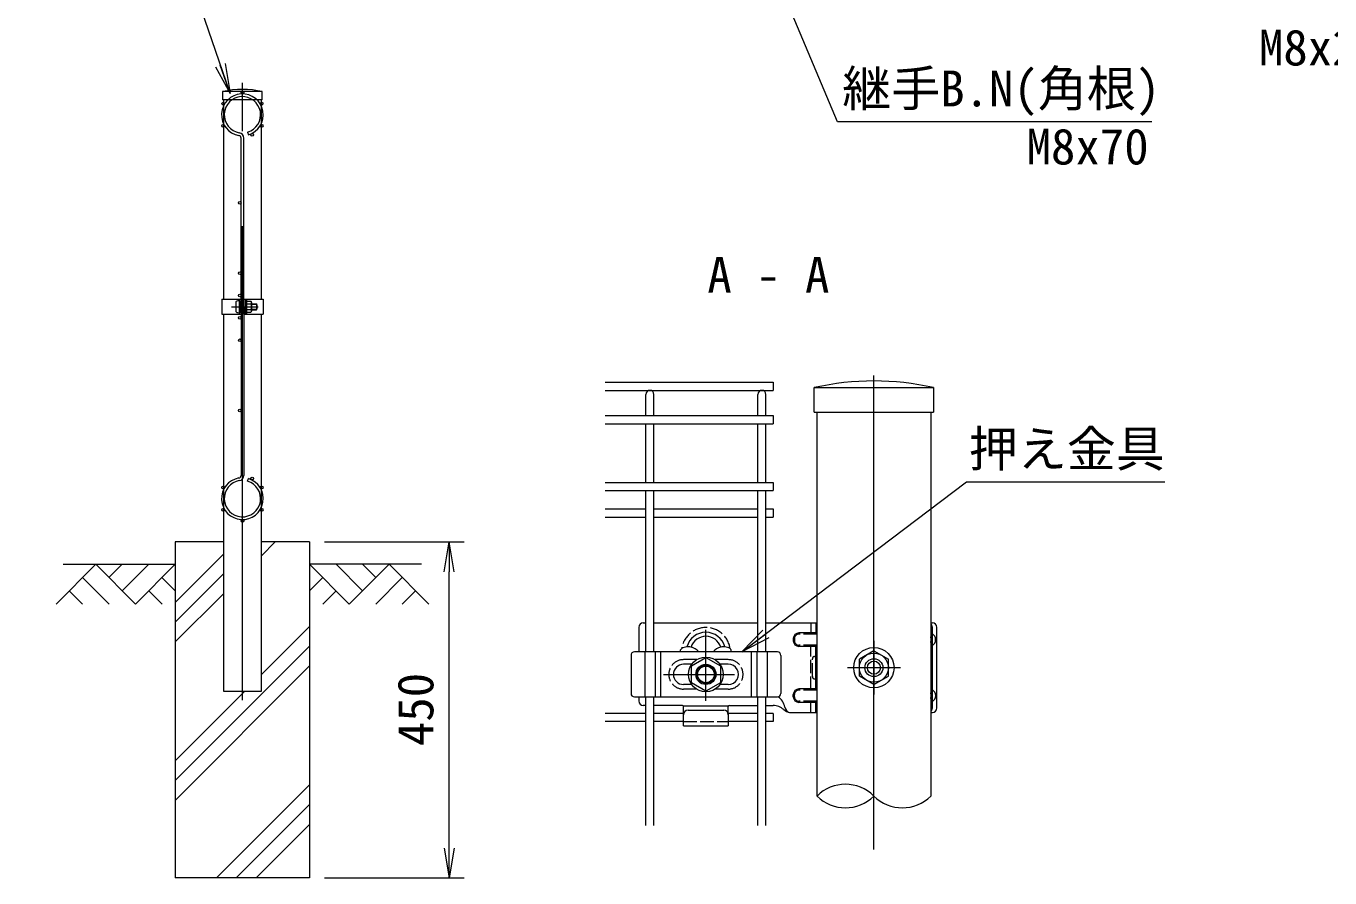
# Model space of a CAD drawing. Units: millimetres, scale not verified. Extents: x -4200 to 4200, y -2970 to 2970.
# Drawn here: x -593 to 1153, y -356 to 785 of the extents above; entities that cross this region are included whole.
import ezdxf
from ezdxf.enums import TextEntityAlignment as Align

# ---------------------------------------------------------------- set-up
doc = ezdxf.new("R2010")
doc.units = ezdxf.units.MM
doc.header["$LTSCALE"] = 20
doc.linetypes.add('DASHED', pattern=[7.5, 6, -1.5])
doc.linetypes.add('USER1', pattern=[50.8, 31.75, -6.35, 6.35, -6.35])
for name, color, linetype, lineweight in [('0-0_D-TTL-TXT', 7, 'Continuous', 18), ('0-1_D-STR1', 1, 'Continuous', 18), ('0-2_D-BMK', 2, 'USER1', 13), ('0-3_D-STR-DIM', 7, 'Continuous', 9), ('0-4_D-STR2', 7, 'Continuous', 9), ('0-5_D-BGD', 7, 'Continuous', 9), ('0-6_D-STR4', 7, 'Continuous', 9), ('0-7_D-DCR-HCH', 7, 'Continuous', 9), ('0-8_D-STR3', 3, 'Continuous', 13), ('0-9_D-STR-TXT', 7, 'Continuous', 9), ('0-C_0', 7, 'Continuous', 9)]:
    doc.layers.add(name, color=color, linetype=linetype, lineweight=lineweight)
doc.styles.add('ＭＳ ゴシック', font='')
doc.styles.get('ＭＳ ゴシック').set_extended_font_data('MS Gothic')

# ---------------------------------------------------------------- blocks, each defined once
blk = doc.blocks.new('U36')
at = {"layer": '0-2_D-BMK'}
for p, q in [((-1500, -295.8), (-1500, 426)), ((0, 240), (0, -240)), ((236.5, 0), (-236.5, 0)), ((-1880, -60), (-1120, -60))]:
    blk.add_line(p, q, dxfattribs=at)
at = {"layer": '0-8_D-STR3'}
for p, q in [((-2100, 360), (-2100, 140)), ((-2060, 400), (-2036, 400)), ((-1964, 400), (-1036, 400)), ((-964, 400), (-508, 400)), ((-517.5, 400), (-517.5, 310)), ((508, 400), (522.4, 400)), ((522.4, -360), (522.4, 360)), ((561.1, -360), (561.1, 360)), ((-720, 260), (-720, 240)), ((-508, 310), (-670.1, 310)), ((510.5, 260), (510.5, 240)), ((-861, 140), (-2139, 140)), ((-2045.5, 140), (-2045.5, -260)), ((-1954, 140), (-1954, -260)), ((-1905, 140), (-1905, -260)), ((-1726, 140), (-1726, 160)), ((-1274, 140), (-1274, 160)), ((-1095, 140), (-1095, -260)), ((-1046, 140), (-1046, -260)), ((-954.5, 140), (-954.5, -260)), ((-508, 190), (-670.1, 190)), ((-517.5, -190), (-517.5, 190)), ((0, 150), (-130, 74.9)), ((0, 150), (130, 74.9)), ((-2169, 110), (-2169, -230)), ((-1626.2, 30), (-1700, 30)), ((-1300, 30), (-1373.8, 30)), ((-831, 110), (-831, -230)), ((-517.5, 100), (-508, 100)), ((-510.1, -80), (-510.1, 80)), ((-130, -74.9), (-130, 74.9)), ((130, -74.9), (130, 74.9)), ((-517.5, -100), (-508, -100)), ((0, -150), (-130, -74.9)), ((0, -150), (130, -74.9)), ((-1626.2, -150), (-1700, -150)), ((-1300, -150), (-1373.8, -150)), ((-508, -190), (-670.1, -190)), ((-2139, -260), (-861, -260)), ((-2100, -260), (-2100, -297.3)), ((-2036, -337.3), (-2060, -337.3)), ((-1710, -337.3), (-1964, -337.3)), ((-1700, -340), (-1300, -340)), ((-1700, -416.4), (-1700, -347.3)), ((-1300, -416.4), (-1300, -347.3)), ((-1290, -337.3), (-1036, -337.3)), ((-964, -337.3), (-900, -337.3)), ((-720, -260), (-720, -240)), ((-508, -310), (-670.1, -310)), ((-517.5, -400), (-517.5, -310)), ((510.5, -260), (510.5, -240)), ((-1700, -520), (-1700, -416.4)), ((-1660, -380), (-1340, -380)), ((-1300, -416.4), (-1300, -520)), ((-752.3, -400), (-508, -400)), ((508, -400), (522.4, -400)), ((-1700, -520), (-1300, -520))]:
    blk.add_line(p, q, dxfattribs=at)
at = {"layer": '0-8_D-STR3', "linetype": 'DASHED'}
for p, q in [((-563.5, 400), (-563.5, 300)), ((-710, 260), (-710, 240)), ((-508, 300), (-670.1, 300)), ((509.5, 300), (508, 300)), ((549.5, 240), (549.5, 260)), ((-508, 200), (-670.1, 200)), ((-563.5, -200), (-563.5, 200)), ((509.5, 200), (508, 200)), ((-1582, 71.5), (-1700, 71.5)), ((-1300, 71.5), (-1418, 71.5)), ((-549.5, -80), (-549.5, 80)), ((-529.5, 100), (-517.5, 100)), ((521.8, -80), (521.8, 80)), ((-529.5, -100), (-517.5, -100)), ((-1582, -191.5), (-1700, -191.5)), ((-1300, -191.5), (-1418, -191.5)), ((-508, -200), (-670.1, -200)), ((509.5, -200), (508, -200)), ((-710, -260), (-710, -240)), ((-508, -300), (-670.1, -300)), ((-563.5, -400), (-563.5, -300)), ((509.5, -300), (508, -300)), ((549.5, -240), (549.5, -260)), ((-1700, -480), (-1300, -480))]:
    blk.add_line(p, q, dxfattribs=at)
at = {"layer": '0-8_D-STR3'}
blk.add_lwpolyline([(-1370, -135.1), (-1500, -210.1), (-1630, -135.1), (-1630, 15.1), (-1500, 90.1), (-1370, 15.1)], close=True, dxfattribs=at)
for centre, radius in [((0, 0), 180), ((0, 0), 130), ((-1500, -60), 155), ((-1500, -60), 90), ((-1500, -60), 80), ((-1500, -60), 74), ((0, 0), 80), ((0, 0), 58.4)]:
    blk.add_circle(centre, radius, dxfattribs=at)
for centre, radius, start, end in [((-2060, 360), 40, 90, 180), ((482.4, 360), 40, 0, 50.24468), ((521.1, 360), 40, 0, 88.20323), ((-1500, 140), 176, 90, 164.83919), ((-1500, 140), 140, 90, 161.88318), ((-1500, 140), 176, 15.16081, 90), ((-1500, 140), 140, 18.11682, 90), ((-670, 260), 50, 90.13848, 180), ((-670, 240), 50, 180, 269.92922), ((460.5, 260), 50, 0, 18.35615), ((460.5, 240), 50, 341.64385, 0), ((-2139, 110), 30, 90, 180), ((-1735.1, 177.8), 20, 297.00649, 344.38101), ((-1659.5, 66.5), 120, 94.96654, 117.99904), ((-1659.5, 66.5), 120, 77.27818, 94.96654), ((-1659.5, 66.5), 120, 37.78277, 77.27818), ((-1340.5, 66.5), 120, 102.72182, 142.21723), ((-1340.5, 66.5), 120, 85.03346, 102.72182), ((-1340.5, 66.5), 120, 62.00096, 85.03346), ((-1264.9, 177.8), 20, 195.61899, 242.99351), ((-861, 110), 30, 0, 90), ((-1700, -60), 90, 90, 180), ((-1670, -32), 70, 54.69388, 62.36991), ((-1670, -32), 70, 54.69388, 62.36991), ((-1330, -32), 70, 117.63009, 125.30612), ((-1330, -32), 70, 117.63009, 125.30612), ((-1300, -60), 90, 269.99997, 90), ((-490.1, 80), 20, 153.31375, 180), ((-1700, -60), 90, 180, 270), ((-490.1, -80), 20, 180, 206.68625), ((-2139, -230), 30, 180, 270), ((-861, -230), 30, 270, 360), ((-670, -240), 50, 90.07078, 180), ((460.5, -240), 50, 0, 18.35615), ((-2060, -297.3), 40, 180, 270), ((-1710, -347.3), 10, 0, 90), ((-1290, -347.3), 10, 90, 180), ((-900.1, -477.3), 140, 47.19871, 89.95462), ((-934.3, -375), 140, 9.51023, 55.63601), ((-670, -260), 50, 180, 269.86152), ((460.5, -260), 50, 341.64385, 0), ((-1660, -420), 40, 90, 180), ((-1340, -420), 40, 0, 90), ((-737, -301.2), 100, 227.19871, 261.22936), ((-737, -342), 60, 189.51019, 255.27781), ((482.4, -360), 40, 309.75532, 0), ((521.1, -360), 40, 271.79677, 0)]:
    blk.add_arc(centre, radius, start, end, dxfattribs=at)
at = {"layer": '0-8_D-STR3', "linetype": 'DASHED'}
for centre, radius, start, end in [((-1500, 140), 218.2, 90, 171.45333), ((-1500, 140), 218.2, 8.54667, 90), ((-670, 260), 40, 90.15483, 180), ((-670, 240), 40, 180, 269.92087), ((509.5, 260), 40, 0, 90), ((509.5, 240), 40, 270, 0), ((-1700, -60), 131.5, 90, 270), ((-1300, -60), 131.5, 270, 90), ((-529.5, 80), 20, 90, 180), ((501.8, 80), 20, 0, 71.99643), ((-529.5, -80), 20, 180, 270), ((501.8, -80), 20, 288.00357, 0), ((-670, -240), 40, 90.07913, 180), ((509.5, -240), 40, 0, 90), ((-670, -260), 40, 180, 269.84517), ((509.5, -260), 40, 270, 0)]:
    blk.add_arc(centre, radius, start, end, dxfattribs=at)
blk = doc.blocks.new('_Open')
at = {"layer": '0-C_0'}
blk.add_line((-20, 3.33), (0, 0), dxfattribs=at)
blk.add_lwpolyline([(-20, -3.33), (0, 0), (-20, 0)], dxfattribs=at)

msp = doc.modelspace()

# ---------------------------------------------------------------- linework, layer by layer
at = {"layer": '0-1_D-STR1'}
for p, q in [((-276.87, 696.98), (-330.07, 696.98)), ((-330.07, 696.98), (-330.07, 685.98)), ((-276.87, 685.98), (-330.07, 685.98)), ((-328.87, 685.98), (-328.87, 418.98)), ((-278.07, 418.98), (-278.07, 685.98)), ((-276.87, 685.98), (-276.87, 696.98)), ((-328.87, 398.98), (-328.87, -106.02)), ((-278.07, -106.02), (-278.07, 398.98)), ((462.59, 300.55), (622.19, 300.55)), ((462.59, 267.55), (462.59, 300.55)), ((622.19, 300.55), (622.19, 267.55)), ((462.59, 267.55), (622.19, 267.55)), ((466.19, -246.35), (466.19, 267.55)), ((618.59, 267.55), (618.59, -246.35)), ((-328.87, -106.02), (-278.07, -106.02))]:
    msp.add_line(p, q, dxfattribs=at)
for centre, radius in [((-303.47, 580.55), 119.43), ((542.39, -48.73), 358.28)]:
    msp.add_arc(centre, radius, 77.13052, 102.86948, dxfattribs=at)
at = {"layer": '0-2_D-BMK'}
for p, q in [((-303.47, -118.02), (-303.47, 708.98)), ((-317.89, 408.98), (-282.15, 408.98)), ((542.39, -318.03), (542.39, 336.55))]:
    msp.add_line(p, q, dxfattribs=at)
at = {"layer": '0-3_D-STR-DIM'}
for p, q in [((-193.47, 93.98), (-6.49, 93.98)), ((-26.49, -316.02), (-26.49, 53.98)), ((-193.47, -356.02), (-6.49, -356.02))]:
    msp.add_line(p, q, dxfattribs=at)
for centre, start, end in [((504.29, -284.69), 45.18146, 134.81854), ((504.29, -208), 225.18146, 314.81854), ((580.49, -208), 225.18146, 314.81854)]:
    msp.add_arc(centre, 54.05, start, end, dxfattribs=at)
at = {"layer": '0-4_D-STR2'}
for p, q in [((-305.27, 408.98), (-305.27, 634.84)), ((-301.67, 408.98), (-301.67, 634.84)), ((-296.5, 642.6), (-295.47, 639.15)), ((-305.27, 408.98), (-305.27, 183.11)), ((-301.67, 408.98), (-301.67, 183.11)), ((182.39, 307.75), (407.39, 307.75)), ((182.39, 296.95), (407.39, 296.95)), ((407.39, 307.75), (407.39, 296.95)), ((236.99, 263.05), (236.99, 291.55)), ((247.79, 263.05), (247.79, 291.55)), ((386.99, 263.05), (386.99, 291.55)), ((397.79, 263.05), (397.79, 291.55)), ((182.39, 263.05), (407.39, 263.05)), ((407.39, 263.05), (407.39, 252.25)), ((182.39, 252.25), (407.39, 252.25)), ((236.99, 173.65), (236.99, 252.25)), ((247.79, 173.65), (247.79, 252.25)), ((386.99, 173.65), (386.99, 252.25)), ((397.79, 173.65), (397.79, 252.25)), ((-296.5, 175.36), (-295.47, 178.81)), ((182.39, 173.65), (407.39, 173.65)), ((182.39, 162.85), (407.39, 162.85)), ((236.99, -53.45), (236.99, 162.85)), ((247.79, -53.45), (247.79, 162.85)), ((386.99, -53.45), (386.99, 162.85)), ((397.79, -53.45), (397.79, 162.85)), ((407.39, 173.65), (407.39, 162.85)), ((182.39, 138.08), (236.99, 138.08)), ((182.39, 127.28), (236.99, 127.28)), ((247.79, 138.08), (386.99, 138.08)), ((247.79, 127.28), (386.99, 127.28)), ((397.79, 138.08), (407.39, 138.08)), ((397.79, 127.28), (407.39, 127.28)), ((407.39, 138.08), (407.39, 127.28)), ((236.99, -285.95), (236.99, -113.45)), ((247.79, -285.95), (247.79, -113.45)), ((386.99, -285.95), (386.99, -113.45)), ((397.79, -285.95), (397.79, -113.45)), ((236.99, -135.65), (182.39, -135.65)), ((287.39, -135.65), (247.79, -135.65)), ((386.99, -135.65), (347.39, -135.65)), ((407.39, -135.65), (397.79, -135.65)), ((407.39, -135.65), (407.39, -146.45)), ((236.99, -146.45), (182.39, -146.45)), ((287.39, -146.45), (247.79, -146.45)), ((386.99, -146.45), (347.39, -146.45)), ((407.39, -146.45), (397.79, -146.45))]:
    msp.add_line(p, q, dxfattribs=at)
for centre in [(-329.28, 680.88), (-303.47, 695.78), (-277.66, 680.88), (-329.28, 651.08), (-277.66, 651.08), (-290.35, 639.22), (-307.07, 547.98), (-307.07, 453.98), (-307.07, 423.98), (-307.07, 393.98), (-307.07, 363.98), (-307.07, 269.98), (-290.35, 178.74), (-329.28, 166.88), (-277.66, 166.88), (-329.28, 137.08), (-303.47, 122.18), (-277.66, 137.08)]:
    msp.add_circle(centre, 1.8, dxfattribs=at)
for centre, radius, start, end in [((-303.47, 665.98), 28, 286.60421, 260.16066), ((-303.47, 665.98), 24.4, 286.60421, 260.16066), ((-308.87, 634.84), 3.6, 0, 80.16066), ((-308.87, 634.84), 7.2, 0, 80.16066), ((242.39, 291.55), 5.4, 0, 180), ((392.39, 291.55), 5.4, 0, 180), ((-303.47, 151.98), 28, 99.83934, 73.39579), ((-303.47, 151.98), 24.4, 99.83934, 73.39579), ((-308.87, 183.11), 3.6, 279.83934, 0), ((-308.87, 183.11), 7.2, 279.83934, 0)]:
    msp.add_arc(centre, radius, start, end, dxfattribs=at)
at = {"layer": '0-5_D-BGD'}
for p, q in [((-543.47, 63.98), (-393.47, 63.98)), ((-63.47, 63.98), (-213.47, 63.98))]:
    msp.add_line(p, q, dxfattribs=at)
at = {"layer": '0-6_D-STR4'}
for p, q in [((-393.47, 93.98), (-393.47, -356.02)), ((-328.87, 93.98), (-393.47, 93.98)), ((-213.47, 93.98), (-278.07, 93.98)), ((-213.47, 93.98), (-213.47, -356.02)), ((-213.47, -356.02), (-393.47, -356.02))]:
    msp.add_line(p, q, dxfattribs=at)
at = {"layer": '0-7_D-DCR-HCH'}
for p, q in [((-278.07, 75.39), (-259.49, 93.98)), ((-393.47, 13.03), (-328.87, 77.63)), ((-499.9, 63.98), (-553.11, 10.77)), ((-499.9, 63.98), (-446.68, 10.77)), ((-482.16, 46.24), (-464.42, 63.98)), ((-464.42, 28.51), (-428.95, 63.98)), ((-446.68, 10.77), (-393.47, 63.98)), ((-160.26, 10.77), (-213.47, 63.98)), ((-142.52, 28.51), (-178, 63.98)), ((-107.05, 63.98), (-160.26, 10.77)), ((-124.69, 46.15), (-142.52, 63.98)), ((-107.05, 63.98), (-53.84, 10.77)), ((-517.63, 46.24), (-482, 10.77)), ((-411.21, 46.24), (-393.47, 28.59)), ((-393.47, -13.49), (-328.87, 51.11)), ((-195.73, 46.24), (-213.47, 28.59)), ((-89.31, 46.24), (-124.95, 10.77)), ((-535.37, 28.51), (-517.55, 10.77)), ((-428.95, 28.51), (-411.13, 10.77)), ((-393.47, -40.01), (-328.87, 24.59)), ((-178, 28.51), (-195.82, 10.77)), ((-71.57, 28.51), (-89.39, 10.77)), ((-278.07, -83.7), (-213.47, -19.1)), ((-393.47, -225.62), (-213.47, -45.62)), ((-393.47, -252.14), (-213.47, -72.14)), ((-393.47, -199.1), (-300.39, -106.02)), ((-338.26, -356.02), (-213.47, -231.24)), ((-311.74, -356.02), (-213.47, -257.75)), ((-285.22, -356.02), (-213.47, -284.27))]:
    msp.add_line(p, q, dxfattribs=at)
at = {"layer": '0-8_D-STR3'}
for p, q in [((-331.17, 418.98), (-305.27, 418.98)), ((-331.17, 418.98), (-331.17, 398.98)), ((-312.37, 415.48), (-312.37, 402.48)), ((-307.57, 398.98), (-307.57, 418.98)), ((-307.57, 416.98), (-307.57, 400.98)), ((-305.27, 398.98), (-305.27, 418.98)), ((-305.27, 412.98), (-301.67, 412.98)), ((-305.27, 412.3), (-301.67, 412.3)), ((-305.27, 405.66), (-301.67, 405.66)), ((-305.27, 404.98), (-301.67, 404.98)), ((-301.67, 398.98), (-301.67, 418.98)), ((-301.67, 418.98), (-275.77, 418.98)), ((-299.37, 398.98), (-299.37, 418.98)), ((-299.37, 417.98), (-299.37, 399.98)), ((-297.77, 417.98), (-299.37, 417.98)), ((-297.77, 416.48), (-297.77, 401.48)), ((-297.77, 416.48), (-291.97, 416.48)), ((-297.77, 412.73), (-291.97, 412.73)), ((-297.77, 405.23), (-291.97, 405.23)), ((-291.27, 414.76), (-291.27, 403.21)), ((-291.27, 412.98), (-284.57, 412.98)), ((-291.27, 412.3), (-284.25, 412.3)), ((-291.27, 405.66), (-284.25, 405.66)), ((-291.27, 404.98), (-284.57, 404.98)), ((-284.57, 412.98), (-284.57, 404.98)), ((-275.77, 418.98), (-275.77, 398.98)), ((-331.17, 398.98), (-305.27, 398.98)), ((-301.67, 398.98), (-275.77, 398.98)), ((-297.77, 401.48), (-291.97, 401.48))]:
    msp.add_line(p, q, dxfattribs=at)
msp.add_lwpolyline([(-297.77, 417.98), (-297.77, 399.98), (-299.37, 399.98)], dxfattribs=at)
for centre, radius, start, end in [((-294.12, 414.6), 2.85, 318.83491, 41.16509), ((-301.67, 408.98), 10.39, 338.85295, 21.14705), ((-294.12, 403.35), 2.85, 318.86505, 41.13495), ((-292.07, 408.98), 8.5, 331.92751, 28.07249)]:
    msp.add_arc(centre, radius, start, end, dxfattribs=at)
for centre, start_param, end_param in [((-307.57, 415.48), 1.5707963, 3.1415927), ((-307.57, 402.48), 3.1415927, 4.712389)]:
    msp.add_ellipse(centre, major_axis=(4.8, 0), ratio=0.3125, start_param=start_param, end_param=end_param, dxfattribs=at)
at = {"layer": '0-9_D-STR-TXT'}
for points in [[(914.83, 656.75), (493.77, 656.75), (270.79, 1185.91)], [(-912.13, 862.1), (-377.45, 862.1), (-320.73, 696.56)], [(932.03, 174.2), (666.36, 174.2), (367.14, -52.24)]]:
    msp.add_lwpolyline(points, dxfattribs=at)

# ---------------------------------------------------------------- block references
at = {"layer": '0-3_D-STR-DIM', "xscale": 2, "yscale": 2}
for p, rotation in [((-26.49, 93.98), 90), ((-26.49, -356.02), 270)]:
    msp.add_blockref('_Open', p, dxfattribs=dict(at, rotation=rotation))
at = {"layer": '0-3_D-STR-DIM', "xscale": 0.15, "yscale": 0.15}
msp.add_blockref('U36', (542.39, -74.45), dxfattribs=at)
at = {"layer": '0-9_D-STR-TXT', "xscale": 2, "yscale": 2}
for p, rotation in [((-320.08, 694.67), 288.91219), ((365.55, -53.45), 217.1177)]:
    msp.add_blockref('_Open', p, dxfattribs=dict(at, rotation=rotation))

# ---------------------------------------------------------------- texts
at = {"layer": '0-0_D-TTL-TXT', "style": 'ＭＳ ゴシック'}
msp.add_text('A - A', height=48.09, dxfattribs=at).set_placement((319.27, 413.18), align=Align.BOTTOM_LEFT)
at = {"layer": '0-3_D-STR-DIM', "style": 'ＭＳ ゴシック'}
msp.add_text('450', height=48.09, rotation=90, dxfattribs=at).set_placement((-33.24, -179.52), align=Align.BOTTOM_LEFT)
at = {"layer": '0-9_D-STR-TXT', "style": 'ＭＳ ゴシック'}
for s, p in [('M8x24', (1058.07, 717.67)), ('継手B.N(角根)', (499.95, 662.77)), ('M8x70', (746.84, 585.03)), ('押え金具', (669.58, 180.21))]:
    msp.add_text(s, height=48.09, dxfattribs=at).set_placement(p, align=Align.BOTTOM_LEFT)

doc.saveas('drawing.dxf')
